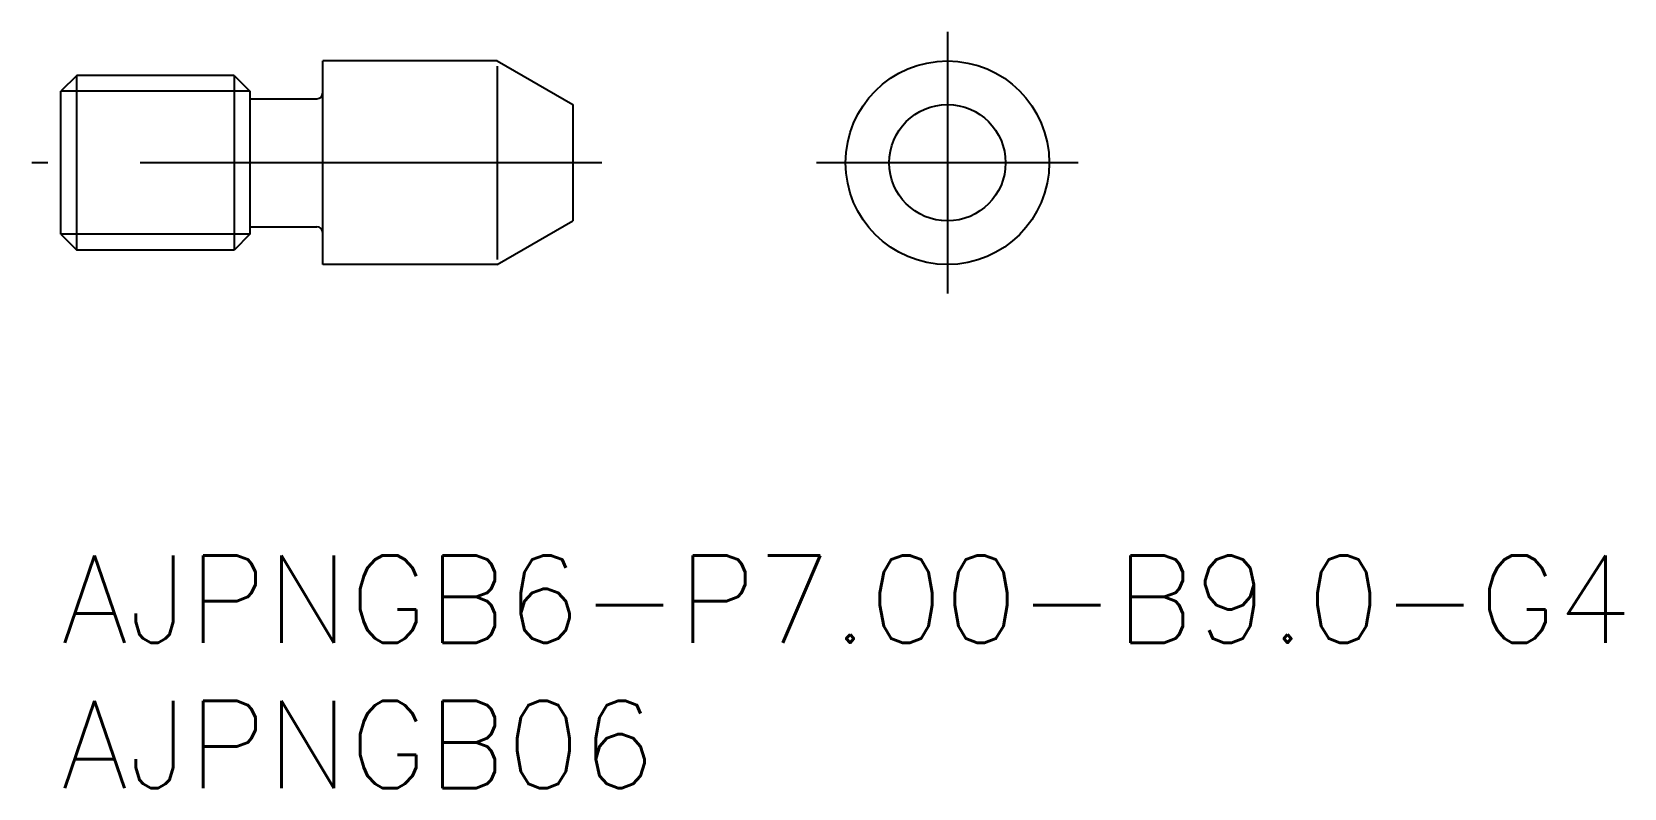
# Model space of a CAD drawing. Extents: x -1 to 53.7, y -7.1 to 18.9.
import ezdxf

# ---------------------------------------------------------------- set-up
doc = ezdxf.new("R2010")
doc.units = 0
doc.header["$LTSCALE"] = 0.5
doc.linetypes.add('CENTER', pattern=[50.8, 31.75, -6.35, 6.35, -6.35])
for name, color, linetype in [('MSM_CENTER', 1, 'CENTER'), ('MSM_CONTINUOUS', 7, 'CONTINUOUS'), ('MSM_NARROW', 5, 'CONTINUOUS'), ('MSM_PART_NUMBER', 7, 'CONTINUOUS')]:
    doc.layers.add(name, color=color, linetype=linetype)
doc.styles.get("Standard").update_dxf_attribs({"font": 'txt.shx', "height": 1, "bigfont": 'bigfont.shx'})

# ---------------------------------------------------------------- blocks, each defined once
blk = doc.blocks.new('*U16')
at = {"layer": 'MSM_PART_NUMBER'}
blk.add_text('AJPNGB6-P7.00-B9.0-G4', height=3, dxfattribs=at).set_placement((0, -2.121))
blk = doc.blocks.new('*U17')
at = {"layer": 'MSM_PART_NUMBER'}
blk.add_text('AJPNGB06', height=3, dxfattribs=at).set_placement((0, -7.121))

msp = doc.modelspace()

# ---------------------------------------------------------------- linework, layer by layer
at = {"layer": 'MSM_CENTER'}
for p, q in [((30.477, 18.879), (30.477, 9.879)), ((18.598, 14.379), (-1, 14.379)), ((34.977, 14.379), (25.977, 14.379))]:
    msp.add_line(p, q, dxfattribs=at)
at = {"layer": 'MSM_CONTINUOUS'}
for p, q in [((15, 17.879), (9, 17.879)), ((9, 10.879), (9, 17.879)), ((15, 17.879), (17.598, 16.379)), ((0.542, 17.379), (0, 16.837)), ((5.958, 17.379), (0.542, 17.379)), ((0.542, 11.379), (0.542, 17.379)), ((5.958, 17.379), (6.5, 16.837)), ((5.958, 17.379), (5.958, 11.379)), ((0, 11.921), (0, 16.837)), ((6.5, 16.837), (6.5, 11.921)), ((6.5, 16.579), (8.8, 16.579)), ((17.598, 16.379), (17.598, 12.379)), ((6.5, 12.179), (8.8, 12.179)), ((15, 10.879), (17.598, 12.379)), ((0, 11.921), (0.542, 11.379)), ((6.5, 11.921), (5.958, 11.379)), ((5.958, 11.379), (0.542, 11.379)), ((15, 10.879), (9, 10.879))]:
    msp.add_line(p, q, dxfattribs=at)
for radius in [3.5, 2]:
    msp.add_circle((30.477, 14.379), radius, dxfattribs=at)
for centre, start, end in [((8.8, 16.779), 270, 0), ((8.8, 11.979), 0, 90)]:
    msp.add_arc(centre, 0.2, start, end, dxfattribs=at)
at = {"layer": 'MSM_NARROW'}
for p, q in [((15, 17.704), (15, 11.054)), ((6.5, 16.837), (0, 16.837)), ((6.5, 11.921), (0, 11.921))]:
    msp.add_line(p, q, dxfattribs=at)

# ---------------------------------------------------------------- block references
at = {"layer": 'MSM_CONTINUOUS'}
for name in ['*U16', '*U17']:
    msp.add_blockref(name, (0, 0), dxfattribs=at)

doc.saveas('drawing.dxf')
